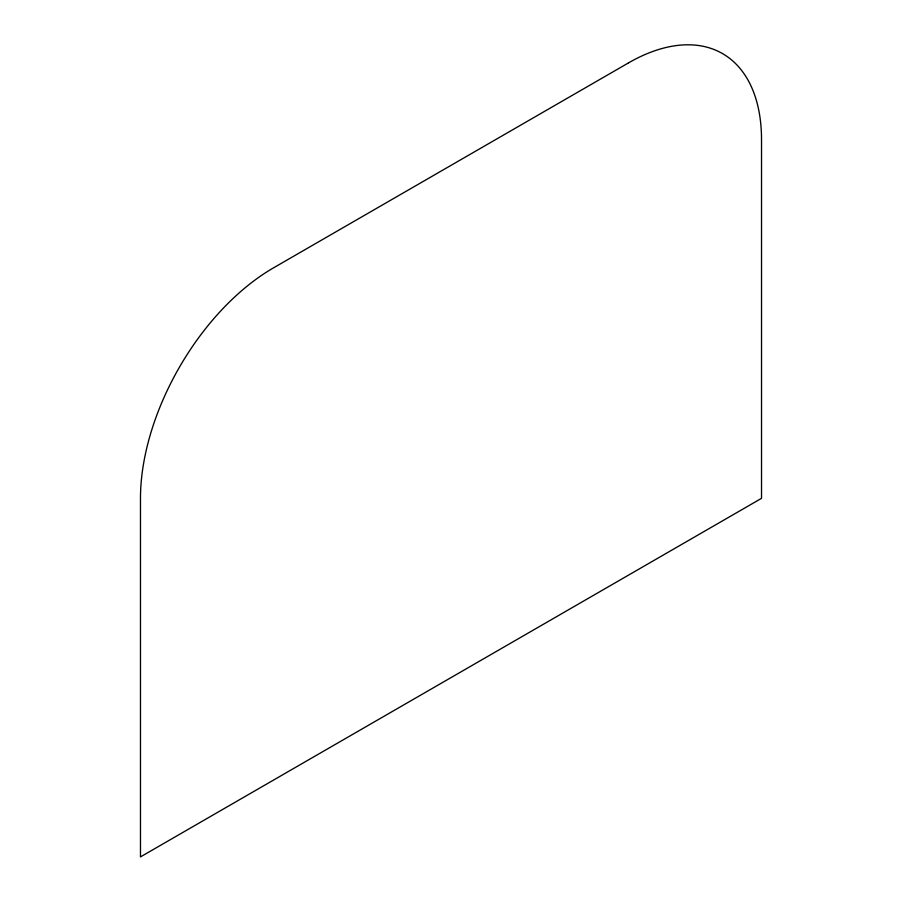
<?xml version="1.0" encoding="UTF-8"?>
<svg xmlns="http://www.w3.org/2000/svg" width="902" height="902" viewBox="0 0 902 902"><rect width="100%" height="100%" fill="white"/><g stroke="black" fill="none" stroke-linecap="round" stroke-linejoin="round"><path stroke-width="1.35" d="M628.446 62.926L273.554 267.826A188.214 108.668 -60 0 0 140.475 498.332L140.475 856.9L761.525 498.332L761.525 139.765A188.214 108.668 -60 0 0 628.446 62.926"/></g></svg>
